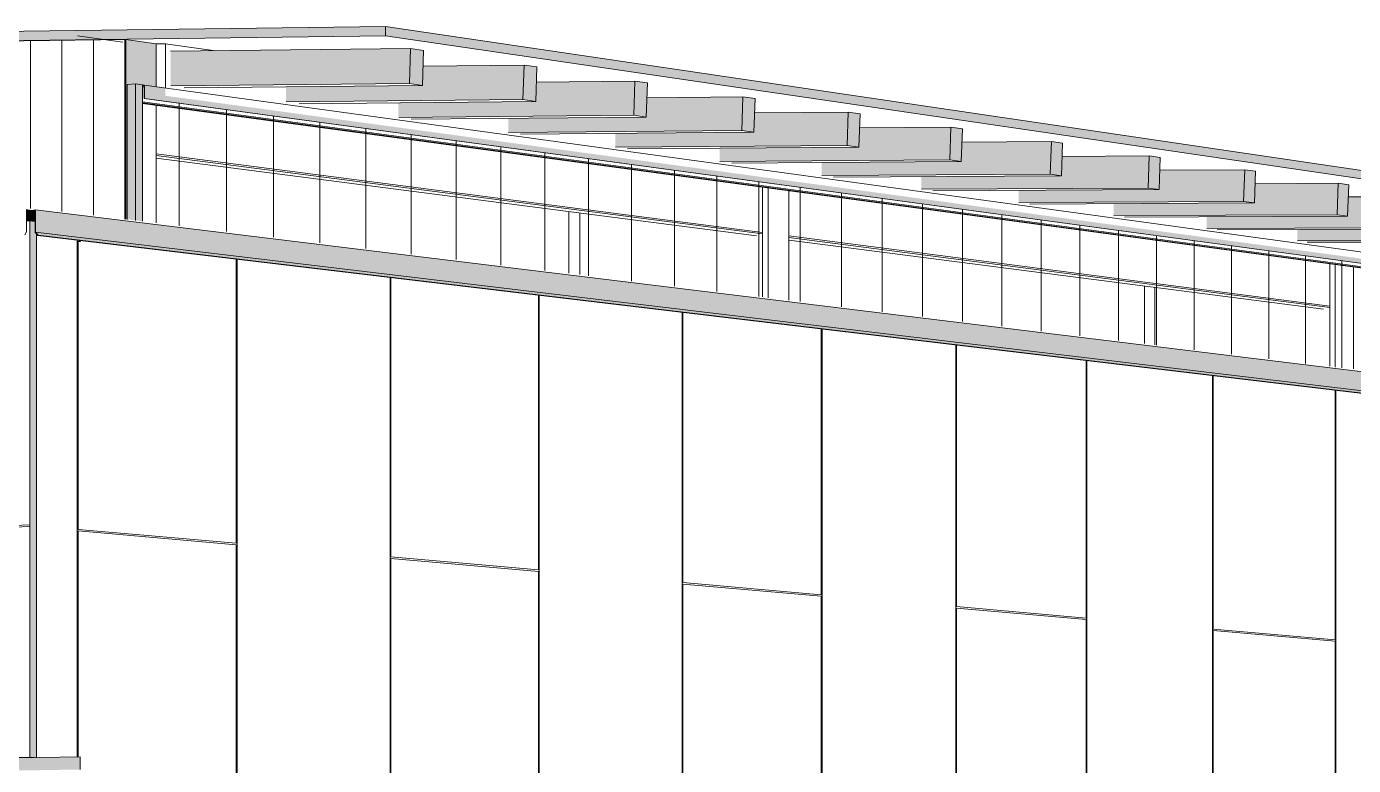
# Model space of a CAD drawing. Header units: inches. Extents: x -2804 to 58974, y -36095 to 66.
# Drawn here: x 58959.7684 to 58959.8801, y 66.0483 to 66.1105 of the extents above; entities that cross this region are included whole.
import ezdxf

# ---------------------------------------------------------------- set-up
doc = ezdxf.new("R2010")
doc.units = ezdxf.units.IN
doc.header["$MEASUREMENT"] = 0
for name, color, linetype, lineweight in [('A-CLNG', 13, 'Continuous', 13), ('A-DETL', 90, 'Continuous', 9), ('A-GLAZ-CURT', 52, 'Continuous', 9), ('A-GLAZ-CWMG', 51, 'Continuous', 9), ('A-ROOF', 132, 'Continuous', 13), ('A-WALL', 113, 'Continuous', 13), ('A-WALL-PATT', 111, 'Continuous', 13), ('L-SITE-WALL', 31, 'Continuous', 13), ('S-BEAM', 12, 'Continuous', 9)]:
    doc.layers.add(name, color=color, linetype=linetype, lineweight=lineweight)

# ---------------------------------------------------------------- blocks, each defined once
blk = doc.blocks.new('FP_52-Looking North East Copy 1')
at = {"layer": 'A-WALL-PATT', "lineweight": 9}
for p, q in [((31213.84878, 66.06808), (31213.84878, 66.09255)), ((31213.84885, 66.0682), (31213.84885, 66.0924)), ((31213.86217, 66.06703), (31213.86217, 66.09095)), ((31213.86224, 66.0669), (31213.86224, 66.09094)), ((31213.87511, 66.06577), (31213.87511, 66.08941)), ((31213.87517, 66.06589), (31213.87517, 66.0894)), ((31213.88762, 66.0648), (31213.88762, 66.08791)), ((31213.88768, 66.06466), (31213.88768, 66.08791)), ((31213.89971, 66.06361), (31213.89971, 66.08647)), ((31213.89977, 66.06373), (31213.89977, 66.08646)), ((31213.91142, 66.0627), (31213.91142, 66.08508)), ((31213.91148, 66.06258), (31213.91148, 66.08507)), ((31213.92275, 66.06159), (31213.92275, 66.08372)), ((31213.92281, 66.0617), (31213.92281, 66.08372)), ((31213.93373, 66.06074), (31213.93373, 66.08242)), ((31213.93378, 66.06062), (31213.93378, 66.08241)), ((31213.94437, 66.05969), (31213.94437, 66.08115)), ((31213.94442, 66.0598), (31213.94442, 66.08114)), ((31213.95469, 66.0589), (31213.95469, 66.07992)), ((31213.95474, 66.05878), (31213.95474, 66.07991)), ((31213.84885, 66.0682), (31213.86217, 66.06703)), ((31213.84878, 66.04906), (31213.84878, 66.06808)), ((31213.86217, 66.0669), (31213.84885, 66.06807)), ((31213.84885, 66.04906), (31213.84885, 66.06807)), ((31213.86217, 66.04168), (31213.86217, 66.0669)), ((31213.86224, 66.04176), (31213.86224, 66.0669)), ((31213.87511, 66.04106), (31213.87511, 66.06577)), ((31213.87517, 66.06589), (31213.88762, 66.0648)), ((31213.87517, 66.06576), (31213.88762, 66.06467)), ((31213.87517, 66.04097), (31213.87517, 66.06576)), ((31213.88762, 66.04029), (31213.88762, 66.06467)), ((31213.88768, 66.04037), (31213.88768, 66.06466)), ((31213.89977, 66.06373), (31213.91142, 66.0627)), ((31213.89971, 66.03971), (31213.89971, 66.06361)), ((31213.91142, 66.06258), (31213.89977, 66.0636)), ((31213.89977, 66.03962), (31213.89977, 66.0636)), ((31213.91142, 66.03899), (31213.91142, 66.06258)), ((31213.91148, 66.03906), (31213.91148, 66.06258)), ((31213.92275, 66.03845), (31213.92275, 66.06159)), ((31213.92281, 66.0617), (31213.93373, 66.06074)), ((31213.92281, 66.06158), (31213.93373, 66.06062)), ((31213.92281, 66.01518), (31213.92281, 66.06158)), ((31213.93373, 66.01495), (31213.93373, 66.06062)), ((31213.93378, 66.03784), (31213.93378, 66.06062)), ((31213.94437, 66.03726), (31213.94437, 66.05969)), ((31213.94442, 66.0598), (31213.95469, 66.0589)), ((31213.95469, 66.05879), (31213.94442, 66.05969)), ((31213.94442, 66.03726), (31213.94442, 66.05969)), ((31213.95469, 66.0145), (31213.95469, 66.05879)), ((31213.95474, 66.03669), (31213.95474, 66.05878))]:
    blk.add_line(p, q, dxfattribs=at)
blk = doc.blocks.new('FP_69-Looking North East Copy 1')
at = {"layer": 'A-WALL-PATT', "lineweight": 9}
for p, q in [((31213.85737, 66.09376), (31213.85737, 66.1041)), ((31213.86135, 66.09328), (31213.86135, 66.10356)), ((31213.8653, 66.09279), (31213.8653, 66.10302)), ((31213.8692, 66.09232), (31213.8692, 66.10249)), ((31213.87307, 66.09184), (31213.87307, 66.10197)), ((31213.87689, 66.09138), (31213.87689, 66.10145)), ((31213.88068, 66.09091), (31213.88068, 66.10094)), ((31213.88443, 66.09046), (31213.88443, 66.10043)), ((31213.88814, 66.09), (31213.88814, 66.09992)), ((31213.89181, 66.08955), (31213.89181, 66.09943)), ((31213.89545, 66.08911), (31213.89545, 66.09893)), ((31213.89905, 66.08867), (31213.89905, 66.09844)), ((31213.90262, 66.08823), (31213.90262, 66.09796)), ((31213.90615, 66.0878), (31213.90615, 66.09748)), ((31213.90964, 66.08738), (31213.90964, 66.09701)), ((31213.91311, 66.08695), (31213.91311, 66.09654)), ((31213.91654, 66.08653), (31213.91654, 66.09607)), ((31213.91993, 66.08612), (31213.91993, 66.09561)), ((31213.9233, 66.08571), (31213.9233, 66.09515)), ((31213.92663, 66.0853), (31213.92663, 66.0947)), ((31213.92993, 66.0849), (31213.92993, 66.09425)), ((31213.9332, 66.0845), (31213.9332, 66.09381)), ((31213.93644, 66.08411), (31213.93644, 66.09337)), ((31213.93965, 66.08371), (31213.93965, 66.09294)), ((31213.94282, 66.08332), (31213.94282, 66.09251)), ((31213.94597, 66.08294), (31213.94597, 66.09208)), ((31213.9491, 66.08256), (31213.9491, 66.09165)), ((31213.95219, 66.08218), (31213.95219, 66.09124)), ((31213.95525, 66.0818), (31213.95525, 66.09082))]:
    blk.add_line(p, q, dxfattribs=at)
blk = doc.blocks.new('FP_73-Looking North East Copy 1')
at = {"layer": 'A-WALL-PATT', "lineweight": 9}
for p, q in [((31213.84479, 66.06859), (31213.83811, 66.06833)), ((31213.83811, 66.06819), (31213.84479, 66.06845))]:
    blk.add_line(p, q, dxfattribs=at)
blk = doc.blocks.new('FP_94-Looking North East Copy 1')
at = {"layer": 'A-WALL-PATT', "lineweight": 9}
for p, q in [((31213.84485, 66.09523), (31213.84485, 66.10935)), ((31213.84749, 66.09497), (31213.84749, 66.10938)), ((31213.85014, 66.09465), (31213.85014, 66.10941)), ((31213.85279, 66.09432), (31213.85279, 66.10945))]:
    blk.add_line(p, q, dxfattribs=at)

msp = doc.modelspace()

# ---------------------------------------------------------------- hatches: boundary and pattern name
at = {"layer": 'A-GLAZ-CWMG', "lineweight": 5}
for points in [[(58959.77755, 66.09421), (58959.77755, 66.1057), (58959.77685, 66.10566), (58959.77685, 66.0943), (58959.7775, 66.09422)], [(58959.77814, 66.09414), (58959.77814, 66.10562), (58959.77755, 66.10567), (58959.77755, 66.09421)], [(58960.14965, 66.05412), (58960.14965, 66.05436), (58959.78006, 66.10471), (58959.78006, 66.10536), (58959.7783, 66.1056), (58959.7783, 66.10449), (58960.14922, 66.05418)]]:
    msp.add_hatch(color=256, dxfattribs=at).paths.add_polyline_path(points, flags=0)
at = {"layer": 'A-GLAZ-CWMG'}
msp.add_hatch(color=256, dxfattribs=at).paths.add_polyline_path([(58959.7783, 66.10449), (58959.7783, 66.1056), (58959.77828, 66.10557), (58959.77828, 66.10452)], flags=0)
at = {"layer": 'A-ROOF', "lineweight": 5}
for points in [[(58959.43975, 66.10528), (58959.7986, 66.10974), (58959.7986, 66.11053), (58959.43975, 66.10591)], [(58960.16315, 66.0564), (58960.16315, 66.05681), (58959.7986, 66.11053), (58959.7986, 66.10974), (58960.14976, 66.05836)], [(58959.74732, 66.04756), (58959.77289, 66.04799), (58959.77289, 66.04906), (58959.74732, 66.04867), (58959.74732, 66.04771)]]:
    msp.add_hatch(color=256, dxfattribs=at).paths.add_polyline_path(points, flags=0)
at = {"layer": 'A-WALL', "lineweight": 5}
h = msp.add_hatch(color=256, dxfattribs=at)
h.paths.add_polyline_path([(58959.77289, 66.09244), (58959.77289, 66.09248), (58959.77285, 66.09252)], flags=0)
h.paths.add_polyline_path([(58959.76823, 66.09299), (58959.76838, 66.09331), (58959.76838, 66.09511), (58959.76876, 66.09502), (58959.76876, 66.09506), (58959.76836, 66.09514), (58959.76836, 66.09327), (58959.76822, 66.09302)], flags=0)
h.paths.add_polyline_path([(58959.76909, 66.09495), (58959.76909, 66.09498), (58959.76877, 66.09502), (58959.76876, 66.09502)], flags=0)
for points in [[(58959.76909, 66.09412), (58959.76909, 66.09495), (58959.76838, 66.09511), (58959.76838, 66.09416), (58959.76866, 66.09417), (58959.76895, 66.09414)], [(58959.76909, 66.09498), (58959.76909, 66.09506), (58959.76886, 66.09503)], [(58959.93753, 66.07308), (58959.93753, 66.07455), (58959.76912, 66.0951), (58959.76912, 66.09322), (58959.9375, 66.07308)], [(58959.93782, 66.07287), (58959.9375, 66.07308), (58959.76913, 66.09321), (58959.76934, 66.09297), (58959.93754, 66.0729)], [(58959.77275, 66.09243), (58959.77289, 66.09244), (58959.77285, 66.09252), (58959.77275, 66.09253)]]:
    msp.add_hatch(color=256, dxfattribs=at).paths.add_polyline_path(points, flags=0)
at = {"layer": 'A-WALL', "lineweight": 9}
msp.add_hatch(color=256, dxfattribs=at).paths.add_polyline_path([(58959.76932, 66.09294), (58959.76932, 66.09299), (58959.76912, 66.09322), (58959.76912, 66.0951), (58959.76876, 66.09506), (58959.76886, 66.09503), (58959.76909, 66.09506), (58959.76912, 66.09317), (58959.76922, 66.09306)], flags=0)
at = {"layer": 'L-SITE-WALL', "lineweight": 5}
for points in [[(58959.77685, 66.0943), (58959.77685, 66.10566), (58959.77755, 66.1057), (58959.77929, 66.10547), (58959.77929, 66.10908), (58959.77672, 66.10945), (58959.77672, 66.09431)], [(58959.76901, 66.04901), (58959.76922, 66.04903), (58959.76922, 66.09306), (58959.76909, 66.09322), (58959.76909, 66.09412), (58959.76865, 66.09414), (58959.76866, 66.04903)]]:
    msp.add_hatch(color=256, dxfattribs=at).paths.add_polyline_path(points, flags=0)
at = {"layer": 'S-BEAM', "lineweight": 5}
for points in [[(58959.78049, 66.10553), (58959.8006, 66.10573), (58959.8007, 66.10868), (58959.78049, 66.10845), (58959.78049, 66.10567)], [(58959.79021, 66.10419), (58959.81016, 66.10438), (58959.81027, 66.10729), (58959.80176, 66.1072), (58959.8017, 66.10558), (58959.79021, 66.10547), (58959.79021, 66.10472)], [(58959.79968, 66.10289), (58959.81949, 66.10306), (58959.81959, 66.10594), (58959.8113, 66.10585), (58959.81124, 66.10423), (58959.79968, 66.10413), (58959.79968, 66.10328)], [(58959.80892, 66.10162), (58959.82858, 66.10178), (58959.82868, 66.10462), (58959.8206, 66.10454), (58959.82054, 66.10292), (58959.80892, 66.10282), (58959.80892, 66.10238)], [(58959.81793, 66.10038), (58959.83745, 66.10052), (58959.83755, 66.10333), (58959.82967, 66.10326), (58959.82961, 66.10164), (58959.81793, 66.10155), (58959.81793, 66.10115)], [(58959.82673, 66.09917), (58959.8461, 66.0993), (58959.8462, 66.10207), (58959.83851, 66.10201), (58959.83845, 66.10039), (58959.82673, 66.1003), (58959.82673, 66.09995)], [(58959.83532, 66.09799), (58959.85454, 66.09811), (58959.85465, 66.10085), (58959.84714, 66.10079), (58959.84708, 66.09917), (58959.83532, 66.09909), (58959.83532, 66.0985)], [(58959.84371, 66.09684), (58959.86279, 66.09694), (58959.86289, 66.09965), (58959.85556, 66.0996), (58959.8555, 66.09798), (58959.84371, 66.09791), (58959.84371, 66.09763)], [(58959.8519, 66.09572), (58959.87084, 66.0958), (58959.87094, 66.09848), (58959.86378, 66.09844), (58959.86372, 66.09682), (58959.8519, 66.09675), (58959.8519, 66.09651)], [(58959.8599, 66.09462), (58959.8787, 66.09469), (58959.8788, 66.09734), (58959.87181, 66.0973), (58959.87175, 66.09568), (58959.8599, 66.09563), (58959.8599, 66.09541)], [(58959.86772, 66.09354), (58959.88638, 66.09361), (58959.88648, 66.09622), (58959.87966, 66.09619), (58959.87959, 66.09457), (58959.86772, 66.09453), (58959.86772, 66.09371)], [(58959.87536, 66.09249), (58959.89389, 66.09254), (58959.89399, 66.09513), (58959.88732, 66.0951), (58959.88726, 66.09349), (58959.87536, 66.09345), (58959.87536, 66.09329)]]:
    msp.add_hatch(color=256, dxfattribs=at).paths.add_polyline_path(points, flags=0)
at = {"layer": 'S-BEAM'}
for points in [[(58959.8017, 66.10558), (58959.8018, 66.10852), (58959.8007, 66.10868), (58959.8006, 66.10573), (58959.8007, 66.10572)], [(58959.81124, 66.10423), (58959.81134, 66.10714), (58959.81027, 66.10729), (58959.81016, 66.10438), (58959.81027, 66.10437)], [(58959.82053, 66.10291), (58959.82064, 66.10579), (58959.81959, 66.10594), (58959.81949, 66.10306), (58959.81959, 66.10305)], [(58959.8296, 66.10163), (58959.8297, 66.10447), (58959.82868, 66.10462), (58959.82858, 66.10178), (58959.82868, 66.10176)], [(58959.83844, 66.10038), (58959.83855, 66.10318), (58959.83755, 66.10333), (58959.83745, 66.10052), (58959.83755, 66.10051)], [(58959.84707, 66.09916), (58959.84717, 66.10193), (58959.8462, 66.10207), (58959.8461, 66.0993), (58959.8462, 66.09929)], [(58959.85549, 66.09797), (58959.85559, 66.10071), (58959.85465, 66.10085), (58959.85454, 66.09811), (58959.85465, 66.09809)], [(58959.86372, 66.09681), (58959.86382, 66.09951), (58959.86289, 66.09965), (58959.86279, 66.09694), (58959.86289, 66.09693)], [(58959.87174, 66.09568), (58959.87184, 66.09835), (58959.87094, 66.09848), (58959.87084, 66.0958), (58959.87094, 66.09579)], [(58959.87959, 66.09457), (58959.87969, 66.09721), (58959.8788, 66.09734), (58959.8787, 66.09469), (58959.8788, 66.09468)]]:
    msp.add_hatch(color=256, dxfattribs=at).paths.add_polyline_path(points, flags=0)

# ---------------------------------------------------------------- linework, layer by layer
at = {"layer": 'A-CLNG'}
for p, q in [((58959.77931, 66.10908), (58959.78006, 66.10909)), ((58959.78006, 66.10909), (58959.78427, 66.10849)), ((58959.78006, 66.10536), (58959.78006, 66.10909))]:
    msp.add_line(p, q, dxfattribs=at)
at = {"layer": 'A-DETL'}
msp.add_line((58959.77267, 66.10975), (58959.77647, 66.10921), dxfattribs=at)
at = {"layer": 'A-GLAZ-CWMG'}
for p, q in [((58959.77685, 66.10566), (58959.77755, 66.1057)), ((58959.77685, 66.0943), (58959.77685, 66.10566)), ((58959.77755, 66.1057), (58959.77814, 66.10562)), ((58959.77755, 66.1057), (58959.77755, 66.09421)), ((58959.77814, 66.10562), (58959.77814, 66.09414)), ((58959.7783, 66.1056), (58959.77814, 66.10559)), ((58959.77814, 66.10557), (58959.77823, 66.10557)), ((58959.77828, 66.10544), (58959.77814, 66.10546)), ((58959.77823, 66.10557), (58959.77828, 66.10557)), ((58959.77828, 66.10557), (58959.77828, 66.10452)), ((58959.7783, 66.10449), (58959.7783, 66.1056)), ((58960.14965, 66.05469), (58959.7783, 66.1056)), ((58960.14928, 66.054), (58959.77814, 66.10419)), ((58960.14928, 66.05395), (58959.77814, 66.1041)), ((58960.1492, 66.05395), (58959.77814, 66.10407)), ((58959.77828, 66.10452), (58959.77826, 66.10452)), ((58959.77826, 66.10452), (58959.77826, 66.10449)), ((58959.77826, 66.10449), (58959.7783, 66.10449)), ((58960.14962, 66.05412), (58959.77826, 66.10449)), ((58960.14965, 66.05412), (58959.7783, 66.10449))]:
    msp.add_line(p, q, dxfattribs=at)
at = {"layer": 'A-ROOF'}
for p, q in [((58959.43975, 66.10591), (58959.7986, 66.11053)), ((58959.7986, 66.10974), (58959.43975, 66.10528)), ((58959.7986, 66.11053), (58960.16315, 66.05681)), ((58959.7986, 66.11053), (58959.7986, 66.10974)), ((58960.16315, 66.0564), (58959.7986, 66.10974)), ((58959.74732, 66.04867), (58959.77289, 66.04906)), ((58959.77289, 66.04906), (58959.77289, 66.04799))]:
    msp.add_line(p, q, dxfattribs=at)
at = {"layer": 'A-WALL'}
for p, q in [((58959.77828, 66.10557), (58959.77814, 66.10558)), ((58959.77814, 66.10548), (58959.77828, 66.10546)), ((58959.76886, 66.09503), (58959.76836, 66.09514)), ((58959.76838, 66.09325), (58959.76838, 66.09511)), ((58959.76838, 66.09511), (58959.76909, 66.09495)), ((58959.76912, 66.0951), (58959.76876, 66.09506)), ((58959.76886, 66.09503), (58959.76909, 66.09506)), ((58959.76909, 66.09498), (58959.76886, 66.09503)), ((58959.76909, 66.09506), (58959.76909, 66.09321)), ((58959.76912, 66.09322), (58959.76912, 66.0951)), ((58959.93753, 66.07455), (58959.76912, 66.0951)), ((58959.76823, 66.09299), (58959.76838, 66.09325)), ((58959.76909, 66.09321), (58959.76932, 66.09294)), ((58959.76934, 66.09297), (58959.76912, 66.09322)), ((58959.76912, 66.09322), (58959.93753, 66.07308)), ((58959.76932, 66.09294), (58959.76934, 66.09297)), ((58959.93779, 66.07285), (58959.76932, 66.09294)), ((58959.93782, 66.07287), (58959.76934, 66.09297)), ((58959.77289, 66.09244), (58959.77269, 66.09243)), ((58959.77285, 66.09252), (58959.77289, 66.09244)), ((58959.7729, 66.09246), (58959.77287, 66.09252)), ((58959.77289, 66.09244), (58959.7729, 66.09246))]:
    msp.add_line(p, q, dxfattribs=at)
at = {"layer": 'L-SITE-WALL'}
for p, q in [((58959.77672, 66.10945), (58959.50021, 66.10601)), ((58959.77672, 66.09431), (58959.77672, 66.10945)), ((58959.77929, 66.10908), (58959.77672, 66.10945)), ((58959.77929, 66.10908), (58959.77929, 66.10547)), ((58959.77929, 66.10389), (58959.77929, 66.094)), ((58959.76865, 66.09417), (58959.76838, 66.09416)), ((58959.76865, 66.04903), (58959.76865, 66.09417)), ((58959.76909, 66.09412), (58959.76865, 66.09417)), ((58959.76922, 66.09306), (58959.76922, 66.04901)), ((58959.76643, 66.04897), (58959.76865, 66.04903)), ((58959.76901, 66.04901), (58959.76865, 66.04903))]:
    msp.add_line(p, q, dxfattribs=at)
at = {"layer": 'S-BEAM'}
for p, q in [((58959.78049, 66.10845), (58959.8007, 66.10868)), ((58959.8007, 66.10868), (58959.8006, 66.10573)), ((58959.8018, 66.10852), (58959.8007, 66.10868)), ((58959.8017, 66.10558), (58959.8018, 66.10852)), ((58959.80176, 66.1072), (58959.81027, 66.10729)), ((58959.81027, 66.10729), (58959.81016, 66.10438)), ((58959.81134, 66.10714), (58959.81027, 66.10729)), ((58959.81124, 66.10423), (58959.81134, 66.10714)), ((58959.78051, 66.10553), (58959.8006, 66.10573)), ((58959.78163, 66.10537), (58959.8017, 66.10558)), ((58959.8006, 66.10573), (58959.8017, 66.10558)), ((58959.8113, 66.10585), (58959.81959, 66.10594)), ((58959.81959, 66.10594), (58959.81949, 66.10306)), ((58959.82064, 66.10579), (58959.81959, 66.10594)), ((58959.82053, 66.10291), (58959.82064, 66.10579)), ((58959.79022, 66.10419), (58959.81016, 66.10438)), ((58959.79132, 66.10404), (58959.81124, 66.10423)), ((58959.81016, 66.10438), (58959.81124, 66.10423)), ((58959.8206, 66.10454), (58959.82868, 66.10462)), ((58959.82868, 66.10462), (58959.82858, 66.10178)), ((58959.8297, 66.10447), (58959.82868, 66.10462)), ((58959.8296, 66.10163), (58959.8297, 66.10447)), ((58959.7997, 66.10289), (58959.81949, 66.10306)), ((58959.80076, 66.10274), (58959.82053, 66.10291)), ((58959.81949, 66.10306), (58959.82053, 66.10291)), ((58959.82967, 66.10326), (58959.83755, 66.10333)), ((58959.83755, 66.10333), (58959.83745, 66.10052)), ((58959.83855, 66.10318), (58959.83755, 66.10333)), ((58959.83844, 66.10038), (58959.83855, 66.10318)), ((58959.80894, 66.10162), (58959.82858, 66.10178)), ((58959.82858, 66.10178), (58959.8296, 66.10163)), ((58959.83851, 66.10201), (58959.8462, 66.10207)), ((58959.8462, 66.10207), (58959.8461, 66.0993)), ((58959.84717, 66.10193), (58959.8462, 66.10207)), ((58959.84707, 66.09916), (58959.84717, 66.10193)), ((58959.80997, 66.10148), (58959.8296, 66.10163)), ((58959.84714, 66.10079), (58959.85465, 66.10085)), ((58959.85465, 66.10085), (58959.85454, 66.09811)), ((58959.85559, 66.10071), (58959.85465, 66.10085)), ((58959.85549, 66.09797), (58959.85559, 66.10071)), ((58959.77929, 66.09982), (58959.83033, 66.0932)), ((58959.77929, 66.09968), (58959.83033, 66.09307)), ((58959.81795, 66.10038), (58959.83745, 66.10052)), ((58959.81896, 66.10024), (58959.83844, 66.10038)), ((58959.83745, 66.10052), (58959.83844, 66.10038)), ((58959.85556, 66.0996), (58959.86289, 66.09965)), ((58959.86289, 66.09965), (58959.86279, 66.09694)), ((58959.86382, 66.09951), (58959.86289, 66.09965)), ((58959.86372, 66.09681), (58959.86382, 66.09951)), ((58959.77929, 66.09944), (58959.82983, 66.09291)), ((58959.82675, 66.09917), (58959.8461, 66.0993)), ((58959.82774, 66.09904), (58959.84707, 66.09916)), ((58959.8461, 66.0993), (58959.84707, 66.09916)), ((58959.86378, 66.09844), (58959.87094, 66.09848)), ((58959.87094, 66.09848), (58959.87084, 66.0958)), ((58959.87184, 66.09835), (58959.87094, 66.09848)), ((58959.87174, 66.09568), (58959.87184, 66.09835)), ((58959.83533, 66.09799), (58959.85454, 66.09811)), ((58959.8363, 66.09786), (58959.85549, 66.09797)), ((58959.85454, 66.09811), (58959.85549, 66.09797)), ((58959.87181, 66.0973), (58959.8788, 66.09734)), ((58959.8788, 66.09734), (58959.8787, 66.09469)), ((58959.87969, 66.09721), (58959.8788, 66.09734)), ((58959.83033, 66.09703), (58959.83033, 66.08777)), ((58959.8308, 66.08771), (58959.8308, 66.09696)), ((58959.83256, 66.08749), (58959.83256, 66.09672)), ((58959.84372, 66.09684), (58959.86279, 66.09694)), ((58959.84466, 66.09671), (58959.86372, 66.09681)), ((58959.86279, 66.09694), (58959.86372, 66.09681)), ((58959.87959, 66.09457), (58959.87969, 66.09721)), ((58959.87966, 66.09619), (58959.88648, 66.09622)), ((58959.85191, 66.09572), (58959.87084, 66.0958)), ((58959.85283, 66.09559), (58959.87174, 66.09568)), ((58959.87084, 66.0958), (58959.87174, 66.09568)), ((58959.81402, 66.09496), (58959.81402, 66.08977)), ((58959.81495, 66.08966), (58959.81495, 66.09484)), ((58959.85991, 66.09462), (58959.8787, 66.09469)), ((58959.86081, 66.09449), (58959.87959, 66.09457)), ((58959.8787, 66.09469), (58959.87959, 66.09457)), ((58959.83256, 66.09291), (58959.87809, 66.087)), ((58959.83256, 66.09278), (58959.87809, 66.08688)), ((58959.86773, 66.09354), (58959.88638, 66.09361)), ((58959.86861, 66.09342), (58959.88725, 66.09348)), ((58959.83257, 66.09255), (58959.87755, 66.08674)), ((58959.87538, 66.09249), (58959.89389, 66.09254)), ((58959.87619, 66.09237), (58959.89474, 66.09243)), ((58959.87809, 66.09057), (58959.87809, 66.08193)), ((58959.87855, 66.08187), (58959.87855, 66.09051)), ((58959.88008, 66.08171), (58959.88008, 66.0903)), ((58959.86248, 66.0887), (58959.86248, 66.08385)), ((58959.86337, 66.08374), (58959.86337, 66.08858))]:
    msp.add_line(p, q, dxfattribs=at)

# ---------------------------------------------------------------- block references
at = {"layer": 'A-GLAZ-CURT'}
msp.add_blockref('FP_69-Looking North East Copy 1', (27745.92386, 0), dxfattribs=at)
at = {"layer": 'L-SITE-WALL', "lineweight": 9}
for name in ['FP_94-Looking North East Copy 1', 'FP_73-Looking North East Copy 1', 'FP_52-Looking North East Copy 1']:
    msp.add_blockref(name, (27745.92386, 0), dxfattribs=at)

doc.saveas('drawing.dxf')
